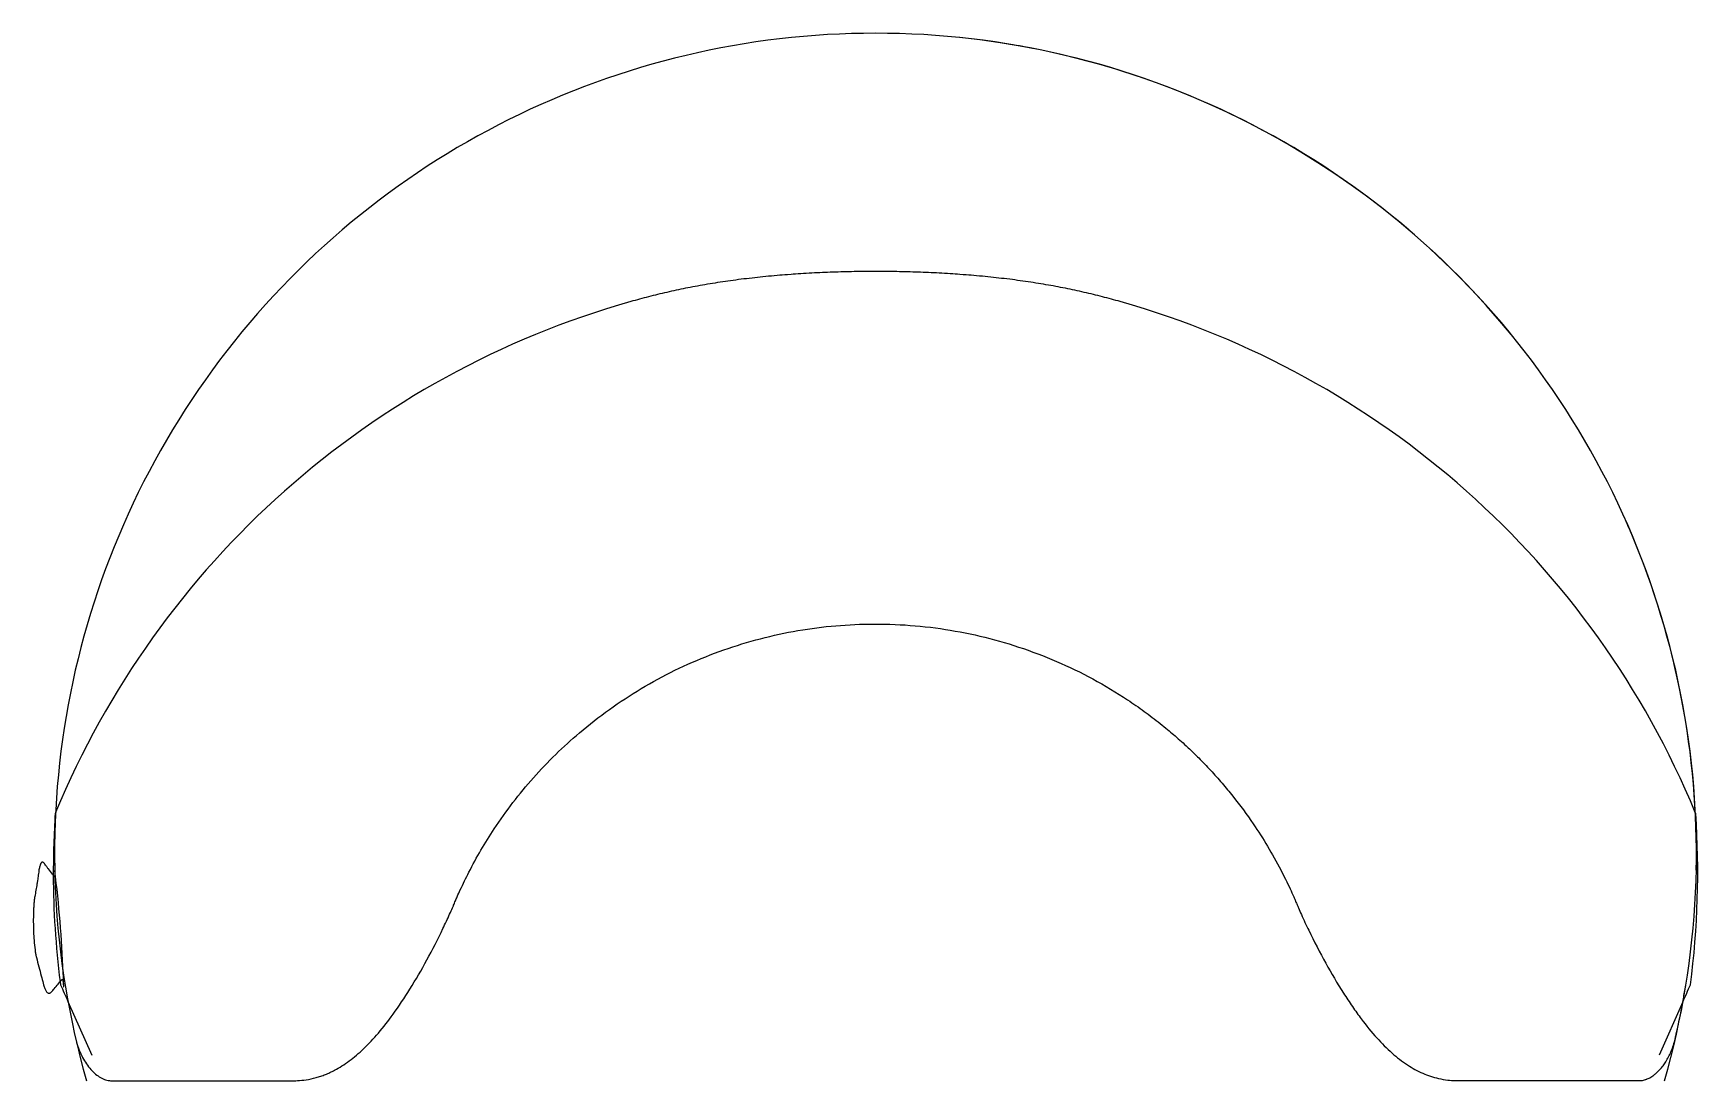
# Model space of a CAD drawing. Header units: millimetres. Extents: x 0 to 1861, y -238 to 367.
# Drawn here: x 1658.1 to 1860.8, y -237.6 to -109.9 of the extents above; entities that cross this region are included whole.
import ezdxf

# ---------------------------------------------------------------- set-up
doc = ezdxf.new("R2010")
doc.units = ezdxf.units.MM
doc.header["$MEASUREMENT"] = 0
doc.layers.add('Make2D$hidden$lines', color=7, linetype='Continuous', true_color=0xffffff)
doc.layers.add('Make2D$visible$lines', color=178, linetype='Continuous', true_color=0x000000)

msp = doc.modelspace()

# ---------------------------------------------------------------- linework, layer by layer
at = {"layer": 'Make2D$hidden$lines'}
for p, q in [((1660.71, -211.94), (1660.71, -211.94)), ((1662.31, -227.91), (1665.22, -234.45)), ((1859.03, -227.95), (1856.14, -234.45))]:
    msp.add_line(p, q, dxfattribs=at)
for centre, radius, start, end in [((1760.1, -246.05), 107.49, 105.7808, 157.485), ((1761.26, -246.05), 107.49, 22.5304, 74.2192), ((1767.99, -212.13), 107.47, 180.2144, 187.1522), ((1516.06, -230.14), 145.79, 2.2444, 7.1692)]:
    msp.add_arc(centre, radius, start, end, dxfattribs=at)
msp.add_open_spline([(1790.5, -142.61), (1780.45, -139.77), (1770.06, -138.15), (1751.3, -138.15), (1740.91, -139.77), (1730.87, -142.61)], degree=5, dxfattribs=at)
at = {"layer": 'Make2D$visible$lines'}
for p, q in [((1661.36, -225.51), (1661.4, -225.87)), ((1661.79, -226.13), (1661.8, -226.13))]:
    msp.add_line(p, q, dxfattribs=at)
for centre, radius, start, end in [((1760.68, -209.9), 100, 89.9975, 196.0618), ((1760.69, -209.9), 100, 343.9382, 90.0025), ((1760.66, -209.95), 100.05, 39.0644, 84.1037), ((1760.65, -210.09), 100.19, 78.9853, 80.8067), ((1765.01, -207.61), 95.12, 22.6388, 23.9241), ((1760.46, -209.96), 100.22, 358.8855, 22.8785), ((1768.03, -212.13), 107.5, 176.196, 180.2146), ((1760.02, -246.02), 107.4, 157.4852, 157.5476), ((1753.37, -212.13), 107.47, 352.6562, 3.8047), ((1761.34, -246.01), 107.4, 22.4524, 22.5302), ((1514.83, -230.15), 147.02, 1.5691, 2.2301), ((2191.62, 8.45), 579.68, 203.84197, 204.06339), ((1306.3, 18.85), 605.33, 335.93877, 336.15464)]:
    msp.add_arc(centre, radius, start, end, dxfattribs=at)
for points, knots in [([(1663.31, -232.69), (1663.47, -233.32), (1663.81, -234.23), (1664.43, -235.33), (1664.94, -236.04), (1665.51, -236.64), (1666.01, -237.03), (1666.43, -237.27), (1666.74, -237.41), (1667.05, -237.51), (1667.34, -237.56), (1667.52, -237.57), (1667.79, -237.57), (1669, -237.57), (1670.54, -237.57), (1672.26, -237.57), (1673.34, -237.57), (1674.46, -237.57), (1678.21, -237.57), (1683.33, -237.57), (1688.08, -237.57), (1689.98, -237.57), (1690.48, -237.56), (1691.39, -237.47), (1692.33, -237.27), (1693.12, -237.03), (1693.68, -236.82), (1694.24, -236.58), (1694.92, -236.24), (1695.7, -235.78), (1696.59, -235.17), (1697.47, -234.46), (1698.69, -233.36), (1700.22, -231.72), (1702.1, -229.29), (1704.07, -226.31), (1706.1, -222.82), (1707.67, -219.74), (1708.66, -217.6), (1709.09, -216.65), (1709.32, -216.11), (1709.51, -215.66), (1709.78, -215.03), (1710.31, -213.86), (1711.68, -211.03), (1714.44, -206.31), (1718.88, -200.53), (1724.84, -194.69), (1732.03, -189.54), (1740.45, -185.43), (1749.45, -182.78), (1758.93, -181.66), (1768.61, -182.18), (1778.22, -184.44), (1785.79, -187.7), (1790.72, -190.66), (1793.42, -192.54), (1795.03, -193.76), (1796.21, -194.73), (1797.01, -195.4), (1797.76, -196.06), (1798.45, -196.68), (1799.21, -197.41), (1800.22, -198.39), (1801.51, -199.73), (1802.9, -201.29), (1804.68, -203.44), (1806.56, -205.99), (1808.48, -208.99), (1809.96, -211.65), (1810.98, -213.73), (1811.55, -214.97), (1811.76, -215.48), (1811.9, -215.8), (1812.03, -216.11), (1812.26, -216.65), (1812.72, -217.69), (1813.79, -219.97), (1815.45, -223.19), (1817.27, -226.27), (1818.75, -228.51), (1820.07, -230.37), (1821.64, -232.3), (1823.51, -234.19), (1825.39, -235.65), (1827, -236.55), (1828.29, -237.04), (1829.31, -237.33), (1830.31, -237.5), (1831.06, -237.55), (1831.44, -237.56), (1831.97, -237.56), (1833.68, -237.56), (1835.89, -237.56), (1838.19, -237.56), (1839.76, -237.56), (1841.37, -237.56), (1843.06, -237.56), (1844.87, -237.56), (1847.13, -237.56), (1849.81, -237.56), (1852.13, -237.56), (1853.45, -237.56), (1853.76, -237.56), (1853.79, -237.56), (1853.88, -237.56), (1854.12, -237.54), (1854.37, -237.48), (1854.59, -237.4), (1854.74, -237.34), (1854.92, -237.26), (1855.14, -237.14), (1855.41, -236.96), (1855.77, -236.68), (1856.2, -236.26), (1856.61, -235.77), (1856.97, -235.23), (1857.29, -234.67), (1857.58, -234.06), (1857.79, -233.51), (1857.94, -233.05), (1858.03, -232.75), (1858.07, -232.56), (1858.11, -232.4), (1858.17, -232.13), (1858.43, -230.98), (1858.74, -229.52), (1859.09, -227.66), (1859.25, -226.71), (1859.35, -226.14), (1859.36, -226.08), (1859.37, -226.03), (1859.38, -225.99)], [0, 0, 0, 0, 1.971054, 2.894008, 3.78003, 4.604232, 5.349453, 5.691811, 6.040458, 6.370254, 6.672258, 6.913558, 6.921516, 7.466203, 10.547162, 11.546243, 12.634814, 13.772558, 14.904652, 23.901596, 29.11947, 29.17155, 29.582426, 30.631704, 31.896678, 32.486824, 33.086896, 33.697934, 34.322509, 35.353334, 36.430538, 37.556079, 38.732372, 41.357409, 44.268477, 47.945987, 52.070991, 56.373048, 58.314006, 59.14432, 59.509064, 60.065097, 60.619118, 61.542574, 63.943704, 70.051696, 77.918179, 85.748576, 95.012818, 104.378147, 113.751688, 123.049498, 132.915091, 142.718814, 152.567129, 157.521275, 159.967753, 162.421358, 163.593969, 164.541177, 165.56555, 166.591188, 167.313536, 168.72116, 170.813954, 172.90336, 174.986487, 179.170832, 182.401724, 185.677018, 188.292045, 189.343936, 189.784143, 189.944218, 190.3987, 190.794313, 191.688293, 193.81366, 198.344118, 202.558207, 204.549344, 206.395724, 209.390058, 212.001189, 214.375573, 216.494861, 217.522436, 218.519734, 219.675223, 220.539513, 220.786674, 220.827157, 222.13058, 225.8925, 227.459406, 229.042682, 230.612915, 232.270678, 234.106269, 236.04127, 239.077535, 242.139751, 242.999589, 243.034059, 243.054277, 243.118956, 243.28696, 243.780037, 243.886118, 243.993833, 244.24259, 244.47816, 244.752643, 245.206996, 245.869699, 246.540161, 247.12516, 247.8057, 248.491555, 249.133596, 249.591972, 249.924249, 250.073708, 250.175317, 250.421865, 250.913565, 253.694139, 254.919478, 256.577221, 256.598061, 256.64743, 256.758046, 256.758046, 256.758046, 256.758046]), ([(1660.71, -211.94), (1660.72, -212.05), (1660.73, -212.23), (1660.74, -212.45), (1660.73, -212.58), (1660.72, -212.64), (1660.71, -212.68), (1660.7, -212.7), (1660.69, -212.71), (1660.67, -212.71), (1660.66, -212.71), (1660.65, -212.69), (1660.57, -212.59), (1660.33, -212.28), (1660.02, -211.87), (1659.7, -211.45), (1659.53, -211.22), (1659.4, -211.05), (1659.35, -210.99), (1659.26, -210.94), (1659.2, -210.93), (1659.13, -210.95), (1659.08, -210.99), (1659.03, -211.06), (1658.98, -211.15), (1658.93, -211.27), (1658.88, -211.44), (1658.83, -211.64), (1658.79, -211.85), (1658.77, -212.02), (1658.72, -212.35), (1658.67, -212.73), (1658.6, -213.21), (1658.52, -213.7), (1658.41, -214.36), (1658.32, -214.88), (1658.26, -215.16), (1658.26, -215.21), (1658.24, -215.33), (1658.2, -215.63), (1658.16, -216.05), (1658.13, -216.56), (1658.1, -217.27), (1658.09, -218.22), (1658.11, -219.36), (1658.18, -220.5), (1658.27, -221.4), (1658.36, -222.01), (1658.41, -222.29), (1658.45, -222.45), (1658.66, -223.28), (1658.94, -224.35), (1659.22, -225.41), (1659.31, -225.77), (1659.35, -225.91), (1659.41, -226.11), (1659.49, -226.32), (1659.57, -226.49), (1659.66, -226.66), (1659.77, -226.81), (1659.89, -226.89), (1659.98, -226.92), (1660.05, -226.92), (1660.12, -226.89), (1660.2, -226.85), (1660.25, -226.8), (1660.4, -226.63), (1660.83, -226.13), (1661.26, -225.62), (1661.58, -225.25), (1661.59, -225.24), (1661.61, -225.24), (1661.63, -225.25), (1661.65, -225.27), (1661.66, -225.3), (1661.68, -225.33), (1661.7, -225.4), (1661.74, -225.54), (1661.77, -225.79), (1661.79, -226.01), (1661.79, -226.13)], [0, 0, 0, 0, 0.309318, 0.553596, 0.645723, 0.714595, 0.743153, 0.759659, 0.774297, 0.787609, 0.801995, 0.821988, 0.83653, 1.202608, 1.991014, 2.360585, 2.811572, 2.838235, 2.987619, 3.06436, 3.123699, 3.181989, 3.256076, 3.327786, 3.437056, 3.570081, 3.726214, 3.946128, 4.20164, 4.353605, 4.485689, 5.190281, 5.491573, 5.944242, 6.700683, 7.484953, 7.534624, 7.551847, 7.638528, 7.897757, 8.444593, 8.918511, 9.434214, 10.582754, 11.749209, 12.87079, 14.003932, 14.464968, 14.700122, 14.870141, 14.963532, 17.255278, 18.195389, 18.237006, 18.378726, 18.633252, 18.861178, 19.044916, 19.220452, 19.427907, 19.587564, 19.65602, 19.722748, 19.792425, 19.868472, 19.986802, 20.004175, 20.546547, 21.985009, 21.994364, 22.016846, 22.031314, 22.050429, 22.07536, 22.107347, 22.14689, 22.194121, 22.304202, 22.602279, 22.952473, 22.952473, 22.952473, 22.952473])]:
    msp.add_open_spline(points, degree=3, knots=knots, dxfattribs=at)

doc.saveas('drawing.dxf')
